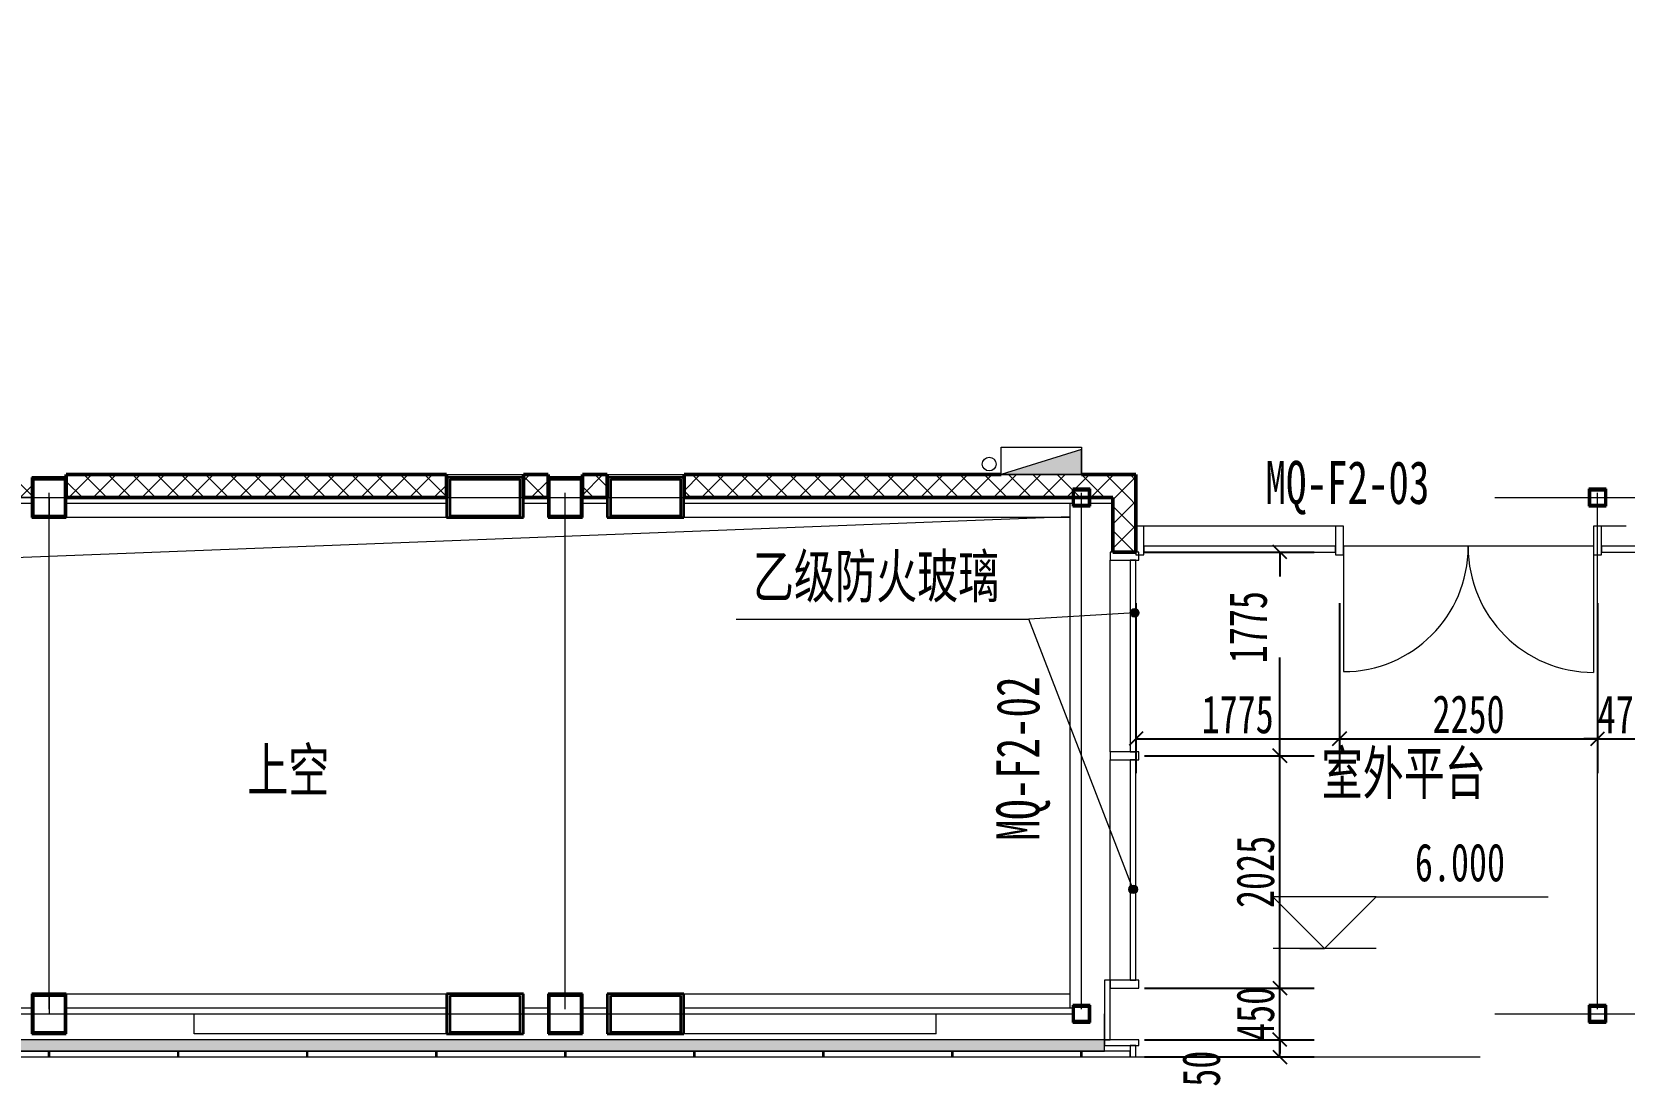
# Model space of a CAD drawing. Header units: millimetres. Extents: x 124696 to 347024, y 412631 to 564609.
# Drawn here: x 199022 to 212904, y 471559 to 480661 of the extents above; entities that cross this region are included whole.
import ezdxf

# ---------------------------------------------------------------- set-up
doc = ezdxf.new("R2010")
doc.units = ezdxf.units.MM
doc.header["$LTSCALE"] = 1500
doc.header["$MEASUREMENT"] = 0
doc.linetypes.add('二层平面图$0$IMPORT-216002', pattern=[3, 2, -1])
doc.linetypes.add('二层平面图$0$轴网线_12_3_3_3 mm', pattern=[21, 12, -3, 3, -3])
doc.layers.add('0-建筑底图', color=7, linetype='Continuous')
for name, color, linetype, lineweight in [('二层平面图$0$0-1', 7, 'Continuous', 5), ('二层平面图$0$A-ANNO-IDEN-LEVL', 3, 'Continuous', 15), ('二层平面图$0$A-DOOR', 51, 'Continuous', 9), ('二层平面图$0$A-DOOR-SYM', 51, 'Continuous', 20), ('二层平面图$0$A-LINE', 7, 'Continuous', 9), ('二层平面图$0$A-LINE-1', 7, '二层平面图$0$IMPORT-216002', 9), ('二层平面图$0$A-WALL-1', 10, 'Continuous', 50), ('二层平面图$0$A-WALL-2', 170, 'Continuous', 20), ('二层平面图$0$A-WALL-CURT-PANEL-2', 7, 'Continuous', 9), ('二层平面图$0$A-WALL-CURT-PANEL-3', 140, 'Continuous', 9), ('二层平面图$0$A-WALL-CURT-STILE-2', 7, 'Continuous', 9), ('二层平面图$0$A-WALL-CURT-STILE-3', 7, 'Continuous', 9), ('二层平面图$0$ANNO-DIMS', 3, 'Continuous', 15), ('二层平面图$0$ANNO-DOTE-1', 10, '二层平面图$0$轴网线_12_3_3_3 mm', 15), ('二层平面图$0$ANNO-TEXT', 7, 'Continuous', 15), ('二层平面图$0$E-FIRE-EQPM', 3, 'Continuous', 9), ('二层平面图$0$S-BEAM', 4, 'Continuous', 9), ('二层平面图$0$S-BEAM-1', 7, 'Continuous', 9), ('二层平面图$0$S-BEAM-2', 130, 'Continuous', 35), ('二层平面图$0$S-COLU-1', 250, 'Continuous', 5), ('二层平面图$0$S-COLU-2', 130, 'Continuous', 35), ('二层平面图$0$WALL-1', 40, 'Continuous', 9), ('二层平面图$0$WALL-HATCH', 252, 'Continuous', 9), ('二层平面图$0$WALL-IDEN', 233, 'Continuous', 15)]:
    doc.layers.add(name, color=color, linetype=linetype, lineweight=lineweight)
doc.styles.add('二层平面图$0$黑体', font='simhei.ttf', dxfattribs={"width": 0.7, "height": 375})
doc.styles.add('二层平面图$0$黑体_5', font='simhei.ttf', dxfattribs={"width": 0.7, "height": 330})
doc.styles.add('二层平面图$0$黑体_B', font='', dxfattribs={"width": 0.7, "height": 375})
doc.styles.get('二层平面图$0$黑体_B').set_extended_font_data('SimHei', bold=True)
doc.dimstyles.new('二层平面图$0$直线_2_2mm_黑体_引线_文字在上', dxfattribs={"dimscale": 304.8, "dimtxt": 412.811453, "dimasz": 0.393701, "dimexe": 0.984252, "dimexo": 0.0625, "dimgap": 0.147638, "dimtad": 1, "dimdec": 0, "dimzin": 0, "dimdsep": 46, "dimtxsty": '二层平面图$0$黑体_5', "dimblk1": '二层平面图$0$_Oblique', "dimblk2": '二层平面图$0$_Oblique', "dimsah": 1, "dimcen": 0.09, "dimazin": 0, "dimtfac": 1, "dimtdec": 4, "dimtix": 1, "dimtmove": 0, "dimatfit": 3, "dimfxl": 3.937008, "dimfxlon": 1, "dimtvp": 1, "dimtolj": 1, "dimtzin": 0, "dimarcsym": 2})
doc.dimstyles.new('二层平面图$0$直线_2_2mm_黑体_引线_文字在上_2', dxfattribs={"dimscale": 304.8, "dimtxt": 412.811453, "dimasz": 0.393701, "dimexe": 0.984252, "dimexo": 0.0625, "dimgap": 0.147638, "dimtad": 1, "dimdec": 0, "dimzin": 0, "dimdsep": 46, "dimtxsty": '二层平面图$0$黑体_5', "dimblk1": '二层平面图$0$_Oblique', "dimblk2": '二层平面图$0$_Oblique', "dimsah": 1, "dimcen": 0.09, "dimazin": 0, "dimtfac": 1, "dimtdec": 4, "dimtix": 1, "dimtmove": 2, "dimatfit": 3, "dimfxl": 3.937008, "dimfxlon": 1, "dimtvp": 1, "dimtolj": 1, "dimtzin": 0, "dimarcsym": 2})
pattern_1 = [(45, (0, 0), (-106.06602, 106.06602), []), (135, (0, 0), (-106.06602, -106.06602), [])]

# ---------------------------------------------------------------- blocks, each defined once
blk = doc.blocks.new('二层平面图$0$S-梁-钢-箱形1 - _-300x350x14x14-2248702-104-2F')
at = {"layer": '二层平面图$0$S-BEAM-1'}
h = blk.add_hatch(color=256, dxfattribs=at)
h.paths.add_polyline_path([(58135, 15575), (58135, 15925), (57465, 15925), (57465, 15575)])
h.paths.add_polyline_path([(58104, 15589), (57496, 15589), (57496, 15911), (58104, 15911), (58104, 15614)])
for p, q in [((54150, 15925), (57465, 15925)), ((57465, 15575), (55265, 15575))]:
    blk.add_line(p, q, dxfattribs=at)
at = {"layer": '二层平面图$0$S-BEAM-2'}
for p, q in [((58135, 15925), (57465, 15925)), ((57465, 15925), (57465, 15575)), ((57496, 15589), (57496, 15911)), ((57496, 15911), (58104, 15911)), ((58104, 15911), (58104, 15589)), ((58135, 15575), (58135, 15925)), ((57465, 15575), (58135, 15575)), ((58104, 15589), (57496, 15589))]:
    blk.add_line(p, q, dxfattribs=at)
blk = doc.blocks.new('二层平面图$0$S-梁-钢-箱形1 - _-300x350x14x14-V37-104-2F')
at = {"layer": '二层平面图$0$S-BEAM-1'}
h = blk.add_hatch(color=256, dxfattribs=at)
h.paths.add_polyline_path([(59535, 15575), (59535, 15925), (58865, 15925), (58865, 15575)])
h.paths.add_polyline_path([(59504, 15589), (58896, 15589), (58896, 15911), (59504, 15911), (59504, 15614)])
for p, q in [((59535, 15925), (62900, 15925)), ((61735, 15575), (59535, 15575))]:
    blk.add_line(p, q, dxfattribs=at)
at = {"layer": '二层平面图$0$S-BEAM-2'}
for p, q in [((59535, 15925), (58865, 15925)), ((58865, 15925), (58865, 15575)), ((58896, 15589), (58896, 15911)), ((58896, 15911), (59504, 15911)), ((59504, 15911), (59504, 15589)), ((59535, 15575), (59535, 15925)), ((58865, 15575), (59535, 15575)), ((59504, 15589), (58896, 15589))]:
    blk.add_line(p, q, dxfattribs=at)
blk = doc.blocks.new('二层平面图$0$S-梁-钢-箱形1 - _-300x350x14x14-V41-104-2F')
at = {"layer": '二层平面图$0$S-BEAM-1'}
h = blk.add_hatch(color=256, dxfattribs=at)
h.paths.add_polyline_path([(58135, 20075), (58135, 20425), (57465, 20425), (57465, 20075)])
h.paths.add_polyline_path([(58104, 20089), (57496, 20089), (57496, 20411), (58104, 20411)])
blk.add_line((57465, 20075), (54150, 20075), dxfattribs=at)
at = {"layer": '二层平面图$0$S-BEAM-2'}
for p, q in [((58135, 20425), (57465, 20425)), ((57465, 20425), (57465, 20075)), ((57496, 20089), (57496, 20411)), ((57496, 20411), (58104, 20411)), ((58104, 20411), (58104, 20089)), ((58135, 20075), (58135, 20425)), ((57465, 20075), (58135, 20075)), ((58104, 20089), (57496, 20089))]:
    blk.add_line(p, q, dxfattribs=at)
blk = doc.blocks.new('二层平面图$0$S-梁-钢-箱形1 - _-300x350x14x14-V42-104-2F')
at = {"layer": '二层平面图$0$S-BEAM-1'}
h = blk.add_hatch(color=256, dxfattribs=at)
h.paths.add_polyline_path([(59535, 20075), (59535, 20425), (58865, 20425), (58865, 20075), (58974, 20075)])
h.paths.add_polyline_path([(58896, 20089), (58896, 20411), (59504, 20411), (59504, 20089), (58974, 20089)])
blk.add_line((62900, 20075), (59535, 20075), dxfattribs=at)
at = {"layer": '二层平面图$0$S-BEAM-2'}
for p, q in [((59535, 20425), (58865, 20425)), ((58865, 20425), (58865, 20075)), ((58896, 20089), (58896, 20411)), ((58896, 20411), (59504, 20411)), ((59504, 20411), (59504, 20089)), ((59535, 20075), (59535, 20425)), ((58865, 20075), (59535, 20075)), ((59504, 20089), (58896, 20089))]:
    blk.add_line(p, q, dxfattribs=at)
blk = doc.blocks.new('二层平面图$0$S-梁-钢-箱形1 - _-600x350x20x20-2248746-104-2F')
at = {"layer": '二层平面图$0$S-BEAM-1'}
blk.add_line((2250, 0), (2250, -161), dxfattribs=at)
blk = doc.blocks.new('二层平面图$0$S-梁-钢-箱形1 - _-600x350x20x20-V70-104-2F')
at = {"layer": '二层平面图$0$S-BEAM-1'}
blk.add_line((2250, 161), (2250, 0), dxfattribs=at)
blk = doc.blocks.new('二层平面图$0$SHS-Structure-Center_rvt-1-104-2F')
at = {"layer": '二层平面图$0$S-COLU-1'}
h = blk.add_hatch(color=256, dxfattribs=at)
h.paths.add_polyline_path([(54150, 20075), (54150, 20425), (53850, 20425), (53850, 20075)])
h.paths.add_polyline_path([(54136, 20089), (53864, 20089), (53864, 20411), (54136, 20411)])
h = blk.add_hatch(color=256, dxfattribs=at)
h.paths.add_polyline_path([(58650, 20075), (58650, 20425), (58350, 20425), (58350, 20075)])
h.paths.add_polyline_path([(58636, 20089), (58364, 20089), (58364, 20411), (58636, 20411), (58636, 20330)])
h = blk.add_hatch(color=256, dxfattribs=at)
h.paths.add_polyline_path([(63075, 20175), (63075, 20325), (62925, 20325), (62925, 20175)])
h.paths.add_polyline_path([(62935, 20185), (62935, 20315), (63065, 20315), (63065, 20185)])
h = blk.add_hatch(color=256, dxfattribs=at)
h.paths.add_polyline_path([(67575, 20175), (67575, 20325), (67425, 20325), (67425, 20175)])
h.paths.add_polyline_path([(67435, 20185), (67435, 20315), (67565, 20315), (67565, 20185)])
h = blk.add_hatch(color=256, dxfattribs=at)
h.paths.add_polyline_path([(54150, 15575), (54150, 15925), (53850, 15925), (53850, 15575)])
h.paths.add_polyline_path([(54136, 15589), (53864, 15589), (53864, 15911), (54136, 15911), (54136, 15614)])
h = blk.add_hatch(color=256, dxfattribs=at)
h.paths.add_polyline_path([(58650, 15575), (58650, 15925), (58350, 15925), (58350, 15575)])
h.paths.add_polyline_path([(58636, 15589), (58364, 15589), (58364, 15911), (58636, 15911), (58636, 15614)])
h = blk.add_hatch(color=256, dxfattribs=at)
h.paths.add_polyline_path([(63075, 15675), (63075, 15825), (62925, 15825), (62925, 15675)])
h.paths.add_polyline_path([(62935, 15685), (62935, 15815), (63065, 15815), (63065, 15685)])
h = blk.add_hatch(color=256, dxfattribs=at)
h.paths.add_polyline_path([(67575, 15675), (67575, 15825), (67425, 15825), (67425, 15675)])
h.paths.add_polyline_path([(67435, 15685), (67435, 15815), (67565, 15815), (67565, 15685)])
at = {"layer": '二层平面图$0$S-COLU-2'}
for p, q in [((54150, 20425), (53850, 20425)), ((53850, 20425), (53850, 20075)), ((53864, 20411), (54136, 20411)), ((53864, 20089), (53864, 20411)), ((54136, 20411), (54136, 20089)), ((54150, 20075), (54150, 20425)), ((58650, 20425), (58350, 20425)), ((58350, 20425), (58350, 20075)), ((58364, 20411), (58636, 20411)), ((58364, 20089), (58364, 20411)), ((58636, 20411), (58636, 20089)), ((58650, 20075), (58650, 20425)), ((63075, 20325), (62925, 20325)), ((62925, 20325), (62925, 20175)), ((62935, 20315), (63065, 20315)), ((62935, 20185), (62935, 20315)), ((63065, 20315), (63065, 20185)), ((63075, 20175), (63075, 20325)), ((67575, 20325), (67425, 20325)), ((67425, 20325), (67425, 20175)), ((67435, 20315), (67565, 20315)), ((67435, 20185), (67435, 20315)), ((67565, 20315), (67565, 20185)), ((67575, 20175), (67575, 20325)), ((62925, 20175), (63075, 20175)), ((63065, 20185), (62935, 20185)), ((67425, 20175), (67575, 20175)), ((67565, 20185), (67435, 20185)), ((53850, 20075), (54150, 20075)), ((54136, 20089), (53864, 20089)), ((58350, 20075), (58650, 20075)), ((58636, 20089), (58364, 20089)), ((54150, 15925), (53850, 15925)), ((53850, 15925), (53850, 15575)), ((53864, 15911), (54136, 15911)), ((53864, 15589), (53864, 15911)), ((54136, 15911), (54136, 15589)), ((54150, 15575), (54150, 15925)), ((58650, 15925), (58350, 15925)), ((58350, 15925), (58350, 15575)), ((58364, 15911), (58636, 15911)), ((58364, 15589), (58364, 15911)), ((58636, 15911), (58636, 15589)), ((58650, 15575), (58650, 15925)), ((63075, 15825), (62925, 15825)), ((62925, 15825), (62925, 15675)), ((62935, 15815), (63065, 15815)), ((62935, 15685), (62935, 15815)), ((63065, 15815), (63065, 15685)), ((63075, 15675), (63075, 15825)), ((67575, 15825), (67425, 15825)), ((67425, 15825), (67425, 15675)), ((67435, 15815), (67565, 15815)), ((67435, 15685), (67435, 15815)), ((67565, 15815), (67565, 15685)), ((67575, 15675), (67575, 15825)), ((53850, 15575), (54150, 15575)), ((54136, 15589), (53864, 15589)), ((58350, 15575), (58650, 15575)), ((58636, 15589), (58364, 15589)), ((62925, 15675), (63075, 15675)), ((63065, 15685), (62935, 15685)), ((67425, 15675), (67575, 15675)), ((67565, 15685), (67435, 15685))]:
    blk.add_line(p, q, dxfattribs=at)
at = {"layer": '二层平面图$0$S-BEAM'}
for name, p in [('二层平面图$0$S-梁-钢-箱形1 - _-300x350x14x14-V41-104-2F', (0, 0)), ('二层平面图$0$S-梁-钢-箱形1 - _-300x350x14x14-V42-104-2F', (0, 0)), ('二层平面图$0$S-梁-钢-箱形1 - _-600x350x20x20-2248746-104-2F', (51750, 20250)), ('二层平面图$0$S-梁-钢-箱形1 - _-600x350x20x20-V70-104-2F', (51750, 15750)), ('二层平面图$0$S-梁-钢-箱形1 - _-300x350x14x14-2248702-104-2F', (0, 0)), ('二层平面图$0$S-梁-钢-箱形1 - _-300x350x14x14-V37-104-2F', (0, 0))]:
    blk.add_blockref(name, p, dxfattribs=at)
blk = doc.blocks.new('二层平面图$0$矩形竖梃 - 幕墙龙骨_70_250-12648441-104-2F')
at = {"layer": '二层平面图$0$A-WALL-CURT-STILE-3'}
for p, q in [((-70, 225), (0, 225)), ((-70, -25), (-70, 225)), ((0, 225), (0, -25)), ((0, -25), (-70, -25))]:
    blk.add_line(p, q, dxfattribs=at)
blk = doc.blocks.new('二层平面图$0$系统嵌板 - 白色艾特板-12479709-104-2F')
at = {"layer": '二层平面图$0$A-WALL-CURT-PANEL-3'}
for p, q in [((558.5, 50), (-558.5, 50)), ((-558.5, 50), (-558.5, 0)), ((-558.5, 0), (558.5, 0)), ((558.5, 0), (558.5, 50))]:
    blk.add_line(p, q, dxfattribs=at)
blk = doc.blocks.new('二层平面图$0$系统嵌板 - 白色艾特板-13018945-104-2F')
at = {"layer": '二层平面图$0$A-WALL-CURT-PANEL-3'}
for p, q in [((558.5, 50), (-558.5, 50)), ((-558.5, 50), (-558.5, 0)), ((-558.5, 0), (558.5, 0)), ((558.5, 0), (558.5, 50))]:
    blk.add_line(p, q, dxfattribs=at)
blk = doc.blocks.new('二层平面图$0$系统嵌板 - 白色艾特板-12479710-104-2F')
at = {"layer": '二层平面图$0$A-WALL-CURT-PANEL-3'}
for p, q in [((210, 50), (-210, 50)), ((-210, 50), (-210, 0)), ((-210, 0), (210, 0)), ((210, 0), (210, 50))]:
    blk.add_line(p, q, dxfattribs=at)
blk = doc.blocks.new('二层平面图$0$系统嵌板 - 深灰色蜂窝铝板-12527740-104-2F')
at = {"layer": '二层平面图$0$A-WALL-CURT-PANEL-3'}
for p, q in [((260, 0), (-260, 0)), ((-260, 0), (-260, -50)), ((260, -50), (260, 0)), ((-260, -50), (260, -50))]:
    blk.add_line(p, q, dxfattribs=at)
blk = doc.blocks.new('二层平面图$0$矩形竖梃 - 8 x 50 mm 蜂窝铝板幕墙开缝-12479705-104-2F')
at = {"layer": '二层平面图$0$A-WALL-CURT-STILE-3'}
for p, q in [((-4, 0), (4, 0)), ((-4, -50), (-4, 0)), ((4, 0), (4, -50)), ((4, -50), (-4, -50))]:
    blk.add_line(p, q, dxfattribs=at)
blk = doc.blocks.new('二层平面图$0$系统嵌板 - 00S-玻璃-V31-104-2F')
at = {"layer": '二层平面图$0$A-WALL-CURT-PANEL-3'}
for p, q in [((960, 0), (-960, 0)), ((-960, 0), (-960, -50)), ((960, -50), (960, 0)), ((-960, -50), (960, -50))]:
    blk.add_line(p, q, dxfattribs=at)
blk = doc.blocks.new('二层平面图$0$矩形竖梃 - 幕墙龙骨_70_250-12648378-104-2F')
at = {"layer": '二层平面图$0$A-WALL-CURT-STILE-3'}
for p, q in [((-35, 225), (35, 225)), ((-35, -25), (-35, 225)), ((35, 225), (35, -25)), ((35, -25), (-35, -25))]:
    blk.add_line(p, q, dxfattribs=at)
blk = doc.blocks.new('二层平面图$0$矩形竖梃 - 幕墙龙骨_50_225_隐框-11906409-104-2F')
at = {"layer": '二层平面图$0$A-WALL-CURT-STILE-2'}
blk.add_line((63250, 16045), (63250, 17965), dxfattribs=at)
blk = doc.blocks.new('二层平面图$0$系统嵌板 - 深灰色蜂窝铝板-12189516-104-2F')
at = {"layer": '二层平面图$0$A-WALL-CURT-PANEL-3'}
for p, q in [((150, 0), (-150, 0)), ((-150, 0), (-150, -50)), ((150, -50), (150, 0)), ((-150, -50), (150, -50))]:
    blk.add_line(p, q, dxfattribs=at)
blk = doc.blocks.new('二层平面图$0$系统嵌板 - 深灰色蜂窝铝板-12254118-104-2F')
at = {"layer": '二层平面图$0$A-WALL-CURT-PANEL-3'}
for p, q in [((50, 0), (-50, 0)), ((-50, 0), (-50, -50)), ((50, -50), (50, 0)), ((-50, -50), (50, -50))]:
    blk.add_line(p, q, dxfattribs=at)
blk = doc.blocks.new('二层平面图$0$系统嵌板 - 00S-玻璃-12648667-104-2F')
at = {"layer": '二层平面图$0$A-WALL-CURT-PANEL-3'}
for p, q in [((835, 0), (-835, 0)), ((-835, 0), (-835, -50)), ((835, -50), (835, 0)), ((-835, -50), (835, -50))]:
    blk.add_line(p, q, dxfattribs=at)
blk = doc.blocks.new('二层平面图$0$矩形竖梃 - 幕墙龙骨_50_225_隐框-12242858-104-2F')
at = {"layer": '二层平面图$0$A-WALL-CURT-STILE-2'}
blk.add_line((63250, 18035), (63250, 19705), dxfattribs=at)
blk = doc.blocks.new('二层平面图$0$矩形竖梃 - 幕墙龙骨_70_250-12242860-104-2F')
at = {"layer": '二层平面图$0$A-WALL-CURT-STILE-3'}
for p, q in [((0, 225), (-70, 225)), ((-70, 225), (-70, -25)), ((0, -25), (0, 225)), ((-70, -25), (0, -25))]:
    blk.add_line(p, q, dxfattribs=at)
blk = doc.blocks.new('二层平面图$0$系统嵌板 - 00S-玻璃-12648669-104-2F')
at = {"layer": '二层平面图$0$A-WALL-CURT-PANEL-3'}
for p, q in [((835, 50), (-835, 50)), ((-835, 50), (-835, 0)), ((-835, 0), (835, 0)), ((835, 0), (835, 50))]:
    blk.add_line(p, q, dxfattribs=at)
blk = doc.blocks.new('二层平面图$0$A-幕墙_双开门 - 玻璃双扇门-12648444-104-2F')
at = {"layer": '二层平面图$0$A-DOOR'}
for centre, radius, start, end in [((-1090, 44.45), 1086.825, 270, 0), ((1090, 44.45), 1093.175, 180, 270)]:
    blk.add_arc(centre, radius, start, end, dxfattribs=at)
at = {"layer": '二层平面图$0$A-DOOR-SYM'}
for p, q in [((-1090, 44.45), (-1090, -1042.375)), ((1090, 44.45), (1090, -1048.725))]:
    blk.add_line(p, q, dxfattribs=at)
blk = doc.blocks.new('二层平面图$0$矩形竖梃 - 幕墙龙骨_70_250-12648379-104-2F')
at = {"layer": '二层平面图$0$A-WALL-CURT-STILE-3'}
for p, q in [((-35, 25), (35, 25)), ((-35, -225), (-35, 25)), ((35, 25), (35, -225)), ((35, -225), (-35, -225))]:
    blk.add_line(p, q, dxfattribs=at)
blk = doc.blocks.new('二层平面图$0$矩形竖梃 - 幕墙龙骨_50_225_隐框-12494459-104-2F')
at = {"layer": '二层平面图$0$A-WALL-CURT-STILE-2'}
blk.add_line((65215, 20000), (63545, 20000), dxfattribs=at)
blk = doc.blocks.new('二层平面图$0$系统嵌板 - 00S-玻璃-12648670-104-2F')
at = {"layer": '二层平面图$0$A-WALL-CURT-PANEL-3'}
for p, q in [((220, 50), (-220, 50)), ((-220, 50), (-220, 0)), ((-220, 0), (220, 0)), ((220, 0), (220, 50))]:
    blk.add_line(p, q, dxfattribs=at)
blk = doc.blocks.new('二层平面图$0$矩形竖梃 - 幕墙龙骨_50_225_隐框-12494332-104-2F')
at = {"layer": '二层平面图$0$A-WALL-CURT-STILE-2'}
blk.add_line((67750, 20000), (67535, 20000), dxfattribs=at)
blk = doc.blocks.new('二层平面图$0$矩形竖梃 - 幕墙龙骨_70_250-12648672-104-2F')
at = {"layer": '二层平面图$0$A-WALL-CURT-STILE-3'}
for p, q in [((0, 25), (-70, 25)), ((-70, 25), (-70, -225)), ((0, -225), (0, 25)), ((-70, -225), (0, -225))]:
    blk.add_line(p, q, dxfattribs=at)
blk = doc.blocks.new('二层平面图$0$国标_带灭火器箱组合式消防柜-乙型-左 - 1800x700x180 2-4750706-104-2F')
at = {"layer": '二层平面图$0$E-FIRE-EQPM'}
blk.add_hatch(color=256, dxfattribs=at).paths.add_polyline_path([(-350, -120), (350, 100), (-350, 100)])
for p, q in [((-350, -120), (350, 100)), ((350, 100), (-350, 100)), ((-350, 100), (-350, -120)), ((-350, -140), (-350, 100)), ((-350, 100), (350, 100)), ((350, 100), (350, -140)), ((350, -140), (-350, -140))]:
    blk.add_line(p, q, dxfattribs=at)
blk = doc.blocks.new('二层平面图$0$内嵌石膏板幕墙 - D-12263673-104-2F')
at = {"layer": '二层平面图$0$WALL-1'}
for p, q in [((53850, 20250), (50535, 20250)), ((50535, 20200), (53850, 20200)), ((53850, 20200), (53850, 20250)), ((57465, 20250), (54150, 20250)), ((54150, 20250), (54150, 20200)), ((54150, 20200), (57465, 20200)), ((57465, 20200), (57465, 20250)), ((58350, 20250), (58135, 20250)), ((58135, 20250), (58135, 20200)), ((58135, 20200), (58350, 20200)), ((58350, 20200), (58350, 20250)), ((58865, 20250), (58650, 20250)), ((58650, 20250), (58650, 20200)), ((58650, 20200), (58865, 20200)), ((58865, 20200), (58865, 20250)), ((62925, 20250), (59535, 20250)), ((59535, 20250), (59535, 20200)), ((59535, 20200), (62925, 20200)), ((62925, 20200), (62925, 20250)), ((63275, 20250), (63075, 20250)), ((63075, 20250), (63075, 20200)), ((63075, 20200), (63275, 20200)), ((63275, 20200), (63275, 20250)), ((53850, 15800), (50535, 15800)), ((50535, 15750), (53850, 15750)), ((53850, 15750), (53850, 15800)), ((57465, 15800), (54150, 15800)), ((54150, 15800), (54150, 15750)), ((54150, 15750), (57465, 15750)), ((57465, 15750), (57465, 15800)), ((58350, 15800), (58135, 15800)), ((58135, 15800), (58135, 15750)), ((58135, 15750), (58350, 15750)), ((58350, 15750), (58350, 15800)), ((58865, 15800), (58650, 15800)), ((58650, 15800), (58650, 15750)), ((58650, 15750), (58865, 15750)), ((58865, 15750), (58865, 15800)), ((62925, 15800), (59535, 15800)), ((59535, 15800), (59535, 15750)), ((59535, 15750), (62925, 15750)), ((62925, 15750), (62925, 15800))]:
    blk.add_line(p, q, dxfattribs=at)
blk = doc.blocks.new('二层平面图$0$_Oblique')
at = {"color": 0, "linetype": 'ByBlock', "lineweight": -2}
blk.add_line((-0.5, -0.5), (0.5, 0.5), dxfattribs=at)
blk = doc.blocks.new('*D2552')
at = {"layer": '二层平面图$0$ANNO-DIMS', "color": 0, "lineweight": -2, "transparency": 16777216}
for p, q in [((63549, 15525), (65030, 15525)), ((64730, 15375), (64730, 15525)), ((63549, 15375), (65030, 15375))]:
    blk.add_line(p, q, dxfattribs=at)
at = {"layer": '二层平面图$0$ANNO-DIMS', "color": 0, "lineweight": -2, "transparency": 16777216, "xscale": 120, "yscale": 120, "zscale": 120}
for p, rotation in [((64730, 15525), 90), ((64730, 15375), 270)]:
    blk.add_blockref('二层平面图$0$_Oblique', p, dxfattribs=dict(at, rotation=rotation))
at = {"layer": '二层平面图$0$ANNO-DIMS', "color": 0, "transparency": 16777216, "insert": (63878, 14958), "char_height": 330, "width": 604.82, "attachment_point": 1, "rotation": 90, "line_spacing_factor": 0.872751, "style": '二层平面图$0$黑体_5'}
blk.add_mtext('\\A1;150', dxfattribs=at)
blk = doc.blocks.new('*D2553')
at = {"layer": '二层平面图$0$ANNO-DIMS', "color": 0, "lineweight": -2, "transparency": 16777216}
for p, q in [((63549, 15975), (65030, 15975)), ((64730, 15975), (64730, 16095)), ((64730, 15525), (64730, 15975)), ((63549, 15525), (65030, 15525)), ((64730, 15525), (64730, 15405))]:
    blk.add_line(p, q, dxfattribs=at)
at = {"layer": '二层平面图$0$ANNO-DIMS', "color": 0, "lineweight": -2, "transparency": 16777216, "xscale": 120, "yscale": 120, "zscale": 120}
for p, rotation in [((64730, 15975), 270), ((64730, 15525), 90)]:
    blk.add_blockref('二层平面图$0$_Oblique', p, dxfattribs=dict(at, rotation=rotation))
at = {"layer": '二层平面图$0$ANNO-DIMS', "color": 0, "transparency": 16777216, "insert": (64518, 15750), "char_height": 330, "width": 604.82, "attachment_point": 5, "rotation": 90, "style": '二层平面图$0$黑体_5'}
blk.add_mtext('\\A1;450', dxfattribs=at)
blk = doc.blocks.new('*D2554')
at = {"layer": '二层平面图$0$ANNO-DIMS', "color": 0, "lineweight": -2, "transparency": 16777216}
for p, q in [((63549, 18000), (65030, 18000)), ((64730, 15975), (64730, 18000)), ((63549, 15975), (65030, 15975))]:
    blk.add_line(p, q, dxfattribs=at)
at = {"layer": '二层平面图$0$ANNO-DIMS', "color": 0, "lineweight": -2, "transparency": 16777216, "xscale": 120, "yscale": 120, "zscale": 120}
for p, rotation in [((64730, 18000), 90), ((64730, 15975), 270)]:
    blk.add_blockref('二层平面图$0$_Oblique', p, dxfattribs=dict(at, rotation=rotation))
at = {"layer": '二层平面图$0$ANNO-DIMS', "color": 0, "transparency": 16777216, "insert": (64518, 16987), "char_height": 330, "width": 806.42, "attachment_point": 5, "rotation": 90, "style": '二层平面图$0$黑体_5'}
blk.add_mtext('\\A1;2025', dxfattribs=at)
blk = doc.blocks.new('*D2555')
at = {"layer": '二层平面图$0$ANNO-DIMS', "color": 0, "lineweight": -2, "transparency": 16777216}
for p, q in [((63549, 19775), (65030, 19775)), ((64730, 19775), (64730, 19562)), ((64730, 18000), (64730, 18856)), ((63549, 18000), (65030, 18000))]:
    blk.add_line(p, q, dxfattribs=at)
at = {"layer": '二层平面图$0$ANNO-DIMS', "color": 0, "lineweight": -2, "transparency": 16777216, "xscale": 120, "yscale": 120, "zscale": 120}
for p, rotation in [((64730, 19775), 90), ((64730, 18000), 270)]:
    blk.add_blockref('二层平面图$0$_Oblique', p, dxfattribs=dict(at, rotation=rotation))
at = {"layer": '二层平面图$0$ANNO-DIMS', "color": 0, "transparency": 16777216, "insert": (64287, 18806), "char_height": 330, "width": 806.42, "attachment_point": 1, "rotation": 90, "line_spacing_factor": 0.872751, "style": '二层平面图$0$黑体_5'}
blk.add_mtext('\\A1;1775', dxfattribs=at)
blk = doc.blocks.new('*D2556')
at = {"layer": '二层平面图$0$ANNO-DIMS', "color": 0, "lineweight": -2, "transparency": 16777216}
for p, q in [((63475, 19329), (63475, 17848)), ((65250, 19329), (65250, 17848)), ((63475, 18148), (65250, 18148))]:
    blk.add_line(p, q, dxfattribs=at)
at = {"layer": '二层平面图$0$ANNO-DIMS', "color": 0, "lineweight": -2, "transparency": 16777216, "xscale": 120, "yscale": 120, "zscale": 120, "rotation": 180}
blk.add_blockref('二层平面图$0$_Oblique', (63475, 18148), dxfattribs=at)
at = {"layer": '二层平面图$0$ANNO-DIMS', "color": 0, "lineweight": -2, "transparency": 16777216, "xscale": 120, "yscale": 120, "zscale": 120}
blk.add_blockref('二层平面图$0$_Oblique', (65250, 18148), dxfattribs=at)
at = {"layer": '二层平面图$0$ANNO-DIMS', "color": 0, "transparency": 16777216, "insert": (64362, 18358), "char_height": 330, "width": 806.42, "attachment_point": 5, "style": '二层平面图$0$黑体_5'}
blk.add_mtext('\\A1;1775', dxfattribs=at)
blk = doc.blocks.new('*D2557')
at = {"layer": '二层平面图$0$ANNO-DIMS', "color": 0, "lineweight": -2, "transparency": 16777216}
for p, q in [((65250, 19329), (65250, 17848)), ((67500, 19329), (67500, 17848)), ((65250, 18148), (67500, 18148))]:
    blk.add_line(p, q, dxfattribs=at)
at = {"layer": '二层平面图$0$ANNO-DIMS', "color": 0, "lineweight": -2, "transparency": 16777216, "xscale": 120, "yscale": 120, "zscale": 120, "rotation": 180}
blk.add_blockref('二层平面图$0$_Oblique', (65250, 18148), dxfattribs=at)
at = {"layer": '二层平面图$0$ANNO-DIMS', "color": 0, "lineweight": -2, "transparency": 16777216, "xscale": 120, "yscale": 120, "zscale": 120}
blk.add_blockref('二层平面图$0$_Oblique', (67500, 18148), dxfattribs=at)
at = {"layer": '二层平面图$0$ANNO-DIMS', "color": 0, "transparency": 16777216, "insert": (66375, 18360), "char_height": 330, "width": 806.42, "attachment_point": 5, "style": '二层平面图$0$黑体_5'}
blk.add_mtext('\\A1;2250', dxfattribs=at)
blk = doc.blocks.new('*D2558')
at = {"layer": '二层平面图$0$ANNO-DIMS', "color": 0, "lineweight": -2, "transparency": 16777216}
for p, q in [((67500, 19329), (67500, 17848)), ((67975, 19329), (67975, 17848)), ((67500, 18148), (67380, 18148)), ((67500, 18148), (67975, 18148)), ((67975, 18148), (68095, 18148))]:
    blk.add_line(p, q, dxfattribs=at)
at = {"layer": '二层平面图$0$ANNO-DIMS', "color": 0, "lineweight": -2, "transparency": 16777216, "xscale": 120, "yscale": 120, "zscale": 120}
blk.add_blockref('二层平面图$0$_Oblique', (67500, 18148), dxfattribs=at)
at = {"layer": '二层平面图$0$ANNO-DIMS', "color": 0, "lineweight": -2, "transparency": 16777216, "xscale": 120, "yscale": 120, "zscale": 120, "rotation": 180}
blk.add_blockref('二层平面图$0$_Oblique', (67975, 18148), dxfattribs=at)
at = {"layer": '二层平面图$0$ANNO-DIMS', "color": 0, "transparency": 16777216, "insert": (67737, 18358), "char_height": 330, "width": 604.82, "attachment_point": 5, "style": '二层平面图$0$黑体_5'}
blk.add_mtext('\\A1;475', dxfattribs=at)
blk = doc.blocks.new('二层平面图$0$高程点 - 高程点符号-322107-104-2F')
at = {"layer": '二层平面图$0$A-ANNO-IDEN-LEVL'}
for p, q in [((-3, 3), (-13, 3)), ((-3, 3), (3, 3)), ((0, 0), (-3, 3)), ((0, 0), (3, 3)), ((-2.999, 0), (2.991, 0))]:
    blk.add_line(p, q, dxfattribs=at)
blk = doc.blocks.new('二层平面图$0$00_引注_规范_ - 00_引注_规范_-5758180-104-2F')
at = {"layer": '二层平面图$0$ANNO-TEXT'}
for p, q in [((0, 0), (12, 0)), ((12, 0), (17, 0))]:
    blk.add_line(p, q, dxfattribs=at)
blk = doc.blocks.new('二层平面图')
at = {"layer": '二层平面图$0$ANNO-TEXT'}
h = blk.add_hatch(color=8, dxfattribs=at)
edge = h.paths.add_edge_path()
edge.add_arc((63464.3, 19245.9), 37.5, 0, 360)
h = blk.add_hatch(color=8, dxfattribs=at)
edge = h.paths.add_edge_path()
edge.add_arc((63450.3, 16835.3), 37.5, 0, 360)
at = {"layer": '二层平面图$0$WALL-HATCH'}
h = blk.add_hatch(dxfattribs=at)
h.set_pattern_fill('FP_1', color=8, style=0, pattern_type=2)
h.set_pattern_definition(pattern_1)
h.paths.add_polyline_path([(59535.4, 20250), (63475, 20250), (63475, 20450), (59535.4, 20450), (59535.4, 20329.8)])
h.paths.add_polyline_path([(58864.6, 20250), (58864.6, 20450), (58650, 20450), (58650, 20250)])
h.paths.add_polyline_path([(47239.2, 20250), (49864.6, 20250), (49864.6, 20450), (45475, 20450), (45475, 20250), (45858.6, 20250)])
h.paths.add_polyline_path([(54150, 20250), (57464.6, 20250), (57464.6, 20450), (54150, 20450)])
h.paths.add_polyline_path([(53850, 20250), (53850, 20450), (50535.4, 20450), (50535.4, 20250), (52761.7, 20250)])
h.paths.add_polyline_path([(58135.4, 20250), (58350, 20250), (58350, 20450), (58135.4, 20450)])
h = blk.add_hatch(dxfattribs=at)
h.set_pattern_fill('FP_1', color=8, style=0, pattern_type=2)
h.set_pattern_definition(pattern_1)
h.paths.add_polyline_path([(63275, 19775), (63475, 19775), (63475, 20250), (63275, 20250), (63275, 19858.3)])
h = blk.add_hatch(dxfattribs=at)
h.set_pattern_fill('FP_103', color=8, angle=-113.578, style=0, pattern_type=2)
h.set_pattern_definition([(66.422, (54387.944, 15432.62), (0.21196, 152.88676), [26.213, -13.882, 69.19, -13.882, -42.855]), (66.422, (54387.944, 15432.62), (0.21196, 152.88676), [-123.167, 26.213, -16.642]), (113.58, (54348.026, 15432.62), (-66.51436, 0.00144), [26.213, -13.882, 69.26, -13.882, -42.855]), (113.58, (54348.026, 15432.62), (-66.51436, 0.00144), [-123.237, 26.213, -16.642]), (2e-13, (54348.03, 15432.62), (-4e-13, 152.4), [39.907, -26.604]), (2e-13, (54381.28, 15569.78), (-4e-13, 152.4), [39.907, -26.604]), (90, (54337.5, 15456.74), (-66.513, -2e-13), [12.722, -139.678]), (90, (54370.756, 15532.94), (-66.513, -2e-13), [12.722, -139.678]), (90, (54398.46, 15456.74), (-66.513, -2e-13), [12.722, -139.678]), (90, (54431.717, 15532.94), (-66.513, -2e-13), [12.722, -139.678])])
h.paths.add_polyline_path([(63116.3, 15425), (63200, 15425), (63200, 15525), (45475, 15525), (45475, 15425), (62426, 15425)])
at = {"layer": '二层平面图$0$A-ANNO-IDEN-LEVL', "color": 8}
for p, q in [((64904.1, 16320.7), (65120, 16320.7)), ((65428, 16320.7), (64904.1, 16320.7))]:
    blk.add_line(p, q, dxfattribs=at)
at = {"layer": '二层平面图$0$A-LINE', "color": 8}
for p, q in [((57464.6, 20450), (58135.4, 20450)), ((58864.6, 20450), (59535.4, 20450)), ((53864, 20250), (54136, 20250)), ((58364, 20250), (58636, 20250)), ((62900, 20200), (62900, 15800)), ((62900, 20081.1), (47020.5, 19466)), ((67465, 19825), (65285, 19825)), ((55265, 15575), (55265, 15750)), ((61735, 15575), (61735, 15750)), ((63199.6, 15750), (63199.6, 15525))]:
    blk.add_line(p, q, dxfattribs=at)
blk.add_circle((62196.2, 20542.2), 60, dxfattribs=at)
at = {"layer": '二层平面图$0$A-LINE-1', "color": 8}
blk.add_line((45475, 15375), (67975, 15375), dxfattribs=at)
at = {"layer": '二层平面图$0$A-WALL-1', "color": 8}
for p, q in [((57464.6, 20450), (54150, 20450)), ((54150, 20450), (54150, 20250)), ((57464.6, 20250), (57464.6, 20450)), ((58350, 20450), (58135.4, 20450)), ((58135.4, 20450), (58135.4, 20250)), ((58350, 20250), (58350, 20450)), ((58864.6, 20450), (58650, 20450)), ((58650, 20450), (58650, 20250)), ((58864.6, 20250), (58864.6, 20450)), ((62300, 20450), (59535.4, 20450)), ((59535.4, 20450), (59535.4, 20250)), ((63475, 20450), (63000, 20450)), ((63475, 19775), (63475, 20450)), ((54150, 20250), (57464.6, 20250)), ((58135.4, 20250), (58350, 20250)), ((58650, 20250), (58864.6, 20250)), ((59535.4, 20250), (63275, 20250)), ((63275, 20250), (63275, 19775)), ((63275, 19775), (63475, 19775))]:
    blk.add_line(p, q, dxfattribs=at)
at = {"layer": '二层平面图$0$A-WALL-2', "color": 8}
for p, q in [((63200, 15525), (45475, 15525)), ((45475, 15425), (63200, 15425)), ((63200, 15425), (63200, 15525))]:
    blk.add_line(p, q, dxfattribs=at)
at = {"layer": '二层平面图$0$ANNO-DOTE-1', "color": 8}
for p, q in [((54000, -6710.3), (54000, 106757.2)), ((58500, -6710.3), (58500, 106757.2)), ((63000, -6710.3), (63000, 106757.2)), ((67500, -6710.3), (67500, 106757.2)), ((-18896.2, 20250), (161528.2, 20250)), ((-18896.2, 15750), (161528.2, 15750))]:
    blk.add_line(p, q, dxfattribs=at)
at = {"layer": '二层平面图$0$ANNO-TEXT', "color": 8}
for p in [(63464.3, 19245.9), (63450.3, 16835.3)]:
    blk.add_line(p, (62540.5, 19189.9), dxfattribs=at)
for centre in [(63464.3, 19245.9), (63450.3, 16835.3)]:
    blk.add_circle(centre, 37.5, dxfattribs=at)
at = {"layer": '二层平面图$0$0-1', "color": 8}
blk.add_blockref('二层平面图$0$SHS-Structure-Center_rvt-1-104-2F', (0, 0), dxfattribs=at)
at = {"layer": '二层平面图$0$A-ANNO-IDEN-LEVL', "color": 8, "extrusion": (0, 0, -1), "xscale": 149.9999999999999, "yscale": 149.9999999999999, "zscale": 149.9999999999999}
blk.add_blockref('二层平面图$0$高程点 - 高程点符号-322107-104-2F', (-65120, 16320.7), dxfattribs=at)
at = {"layer": '二层平面图$0$A-DOOR', "color": 8}
blk.add_blockref('二层平面图$0$A-幕墙_双开门 - 玻璃双扇门-12648444-104-2F', (66375, 19775), dxfattribs=at)
at = {"layer": '二层平面图$0$A-LINE', "color": 8}
blk.add_blockref('二层平面图$0$内嵌石膏板幕墙 - D-12263673-104-2F', (0, 0), dxfattribs=at)
at = {"layer": '二层平面图$0$A-WALL-CURT-PANEL-2', "color": 8}
for name, p in [('二层平面图$0$系统嵌板 - 00S-玻璃-12648669-104-2F', (64380, 19775)), ('二层平面图$0$系统嵌板 - 00S-玻璃-12648670-104-2F', (67755, 19775)), ('二层平面图$0$系统嵌板 - 白色艾特板-12479709-104-2F', (53437.5, 15375)), ('二层平面图$0$系统嵌板 - 白色艾特板-13018945-104-2F', (54562.5, 15375)), ('二层平面图$0$系统嵌板 - 白色艾特板-12479709-104-2F', (55687.5, 15375)), ('二层平面图$0$系统嵌板 - 白色艾特板-12479709-104-2F', (56812.5, 15375)), ('二层平面图$0$系统嵌板 - 白色艾特板-12479709-104-2F', (57937.5, 15375)), ('二层平面图$0$系统嵌板 - 白色艾特板-12479709-104-2F', (59062.5, 15375)), ('二层平面图$0$系统嵌板 - 白色艾特板-12479709-104-2F', (60187.5, 15375)), ('二层平面图$0$系统嵌板 - 白色艾特板-12479709-104-2F', (61312.5, 15375)), ('二层平面图$0$系统嵌板 - 白色艾特板-12479709-104-2F', (62437.5, 15375)), ('二层平面图$0$系统嵌板 - 白色艾特板-12479710-104-2F', (63214.5, 15375)), ('二层平面图$0$系统嵌板 - 深灰色蜂窝铝板-12189516-104-2F', (63350, 15525))]:
    blk.add_blockref(name, p, dxfattribs=at)
for name, p, rotation in [('二层平面图$0$系统嵌板 - 00S-玻璃-12648667-104-2F', (63475, 18870), 269.9999999999999), ('二层平面图$0$系统嵌板 - 00S-玻璃-V31-104-2F', (63475, 17005), 269.9999999999999), ('二层平面图$0$系统嵌板 - 深灰色蜂窝铝板-12527740-104-2F', (63250, 15785), 270), ('二层平面图$0$系统嵌板 - 深灰色蜂窝铝板-12254118-104-2F', (63475, 15425), 270)]:
    blk.add_blockref(name, p, dxfattribs=dict(at, rotation=rotation))
at = {"layer": '二层平面图$0$A-WALL-CURT-STILE-2', "color": 8}
for name, rotation in [('二层平面图$0$矩形竖梃 - 幕墙龙骨_70_250-12648672-104-2F', 180), ('二层平面图$0$矩形竖梃 - 幕墙龙骨_70_250-12242860-104-2F', 89.99999999999991)]:
    blk.add_blockref(name, (63475, 19775), dxfattribs=dict(at, rotation=rotation))
for name in ['二层平面图$0$矩形竖梃 - 幕墙龙骨_50_225_隐框-12494459-104-2F', '二层平面图$0$矩形竖梃 - 幕墙龙骨_50_225_隐框-12494332-104-2F', '二层平面图$0$矩形竖梃 - 幕墙龙骨_50_225_隐框-12242858-104-2F', '二层平面图$0$矩形竖梃 - 幕墙龙骨_50_225_隐框-11906409-104-2F']:
    blk.add_blockref(name, (0, 0), dxfattribs=at)
at = {"layer": '二层平面图$0$A-WALL-CURT-STILE-2', "color": 8, "extrusion": (0, 0, -1)}
for name, p, rotation in [('二层平面图$0$矩形竖梃 - 幕墙龙骨_70_250-12648379-104-2F', (-65250, 19775), 180), ('二层平面图$0$矩形竖梃 - 幕墙龙骨_70_250-12648379-104-2F', (-67500, 19775), 180), ('二层平面图$0$矩形竖梃 - 幕墙龙骨_70_250-12648378-104-2F', (-63475, 18000), 270.0000000000001), ('二层平面图$0$矩形竖梃 - 幕墙龙骨_70_250-12648441-104-2F', (-63475, 15975), 270.0000000000001), ('二层平面图$0$矩形竖梃 - 8 x 50 mm 蜂窝铝板幕墙开缝-12479705-104-2F', (-54000, 15375), 180), ('二层平面图$0$矩形竖梃 - 8 x 50 mm 蜂窝铝板幕墙开缝-12479705-104-2F', (-55125, 15375), 180), ('二层平面图$0$矩形竖梃 - 8 x 50 mm 蜂窝铝板幕墙开缝-12479705-104-2F', (-56250, 15375), 180), ('二层平面图$0$矩形竖梃 - 8 x 50 mm 蜂窝铝板幕墙开缝-12479705-104-2F', (-57375, 15375), 180), ('二层平面图$0$矩形竖梃 - 8 x 50 mm 蜂窝铝板幕墙开缝-12479705-104-2F', (-58500, 15375), 180), ('二层平面图$0$矩形竖梃 - 8 x 50 mm 蜂窝铝板幕墙开缝-12479705-104-2F', (-59625, 15375), 180), ('二层平面图$0$矩形竖梃 - 8 x 50 mm 蜂窝铝板幕墙开缝-12479705-104-2F', (-60750, 15375), 180), ('二层平面图$0$矩形竖梃 - 8 x 50 mm 蜂窝铝板幕墙开缝-12479705-104-2F', (-61875, 15375), 180), ('二层平面图$0$矩形竖梃 - 8 x 50 mm 蜂窝铝板幕墙开缝-12479705-104-2F', (-63000, 15375), 180)]:
    blk.add_blockref(name, p, dxfattribs=dict(at, rotation=rotation))
at = {"layer": '二层平面图$0$ANNO-TEXT', "color": 8, "xscale": 150, "yscale": 150, "zscale": 150}
blk.add_blockref('二层平面图$0$00_引注_规范_ - 00_引注_规范_-5758180-104-2F', (59990.5, 19189.9), dxfattribs=at)
at = {"layer": '二层平面图$0$E-FIRE-EQPM', "color": 8, "rotation": 180}
blk.add_blockref('二层平面图$0$国标_带灭火器箱组合式消防柜-乙型-左 - 1800x700x180 2-4750706-104-2F', (62650, 20549.8), dxfattribs=at)
at = {"layer": '二层平面图$0$A-ANNO-IDEN-LEVL', "color": 8, "insert": (65907.2, 17235.1), "char_height": 330, "width": 990.683, "attachment_point": 1, "line_spacing_factor": 0.872751, "style": '二层平面图$0$黑体_5'}
blk.add_mtext('6.000', dxfattribs=at)
at = {"layer": '二层平面图$0$ANNO-TEXT', "color": 8, "char_height": 375, "attachment_point": 1}
for s, insert, width, style in [('乙级防火玻璃', (60135.5, 19751.7), 2828.353, '二层平面图$0$黑体'), ('上空', (55727.6, 18062.7), 959.62, '二层平面图$0$黑体_B'), ('室外平台', (65094.1, 18036.9), 1919.24, '二层平面图$0$黑体_B')]:
    blk.add_mtext(s, dxfattribs=dict(at, insert=insert, width=width, style=style))
at = {"layer": '二层平面图$0$WALL-IDEN', "color": 8, "insert": (64605.1, 20569), "char_height": 375, "width": 1885.569, "attachment_point": 1, "style": '二层平面图$0$黑体'}
blk.add_mtext('MQ-F2-03', dxfattribs=at)
at = {"layer": '二层平面图$0$WALL-IDEN', "color": 8, "insert": (62258.9, 17261.9), "char_height": 375, "width": 1885.569, "attachment_point": 1, "rotation": 90, "style": '二层平面图$0$黑体'}
blk.add_mtext('MQ-F2-02', dxfattribs=at)
at = {"layer": '二层平面图$0$ANNO-DIMS', "color": 8}
for base, p1, p2, override, picture, middle in [((64729.6, 19775), (63529.6, 18000), (63529.6, 19775), {"dimpost": '<>', "dimfxl": 1775}, '*D2555', (64507.4, 19208.9)), ((64729.6, 15525), (63529.6, 15375), (63529.6, 15525), {"dimpost": '<>', "dimfxl": 150}, '*D2552', (64097.8, 15260.6))]:
    dim = blk.add_linear_dim(base=base, p1=p1, p2=p2, angle=90, dimstyle='二层平面图$0$直线_2_2mm_黑体_引线_文字在上_2', override=override, dxfattribs=at)
    dim.commit()
    dim.dimension.update_dxf_attribs({"geometry": picture, "text_midpoint": middle, "dimtype": 160, "text_rotation": 90})
for base, p1, p2, override, picture, middle in [((65250, 18147.9), (63475, 19347.9), (65250, 19347.9), {"dimpost": '<>', "dimfxl": 1775}, '*D2556', (64362.5, 18357.9)), ((67500, 18147.9), (65250, 19347.9), (67500, 19347.9), {"dimpost": '<>', "dimfxl": 2250}, '*D2557', (66375, 18359.7)), ((67975, 18147.9), (67500, 19347.9), (67975, 19347.9), {"dimpost": '<>', "dimfxl": 475}, '*D2558', (67737.5, 18357.9))]:
    dim = blk.add_linear_dim(base=base, p1=p1, p2=p2, dimstyle='二层平面图$0$直线_2_2mm_黑体_引线_文字在上', override=override, dxfattribs=at)
    dim.commit()
    dim.dimension.update_dxf_attribs({"geometry": picture, "text_midpoint": middle})
for base, p1, p2, override, picture, middle in [((64729.6, 18000), (63529.6, 15975), (63529.6, 18000), {"dimpost": '<>', "dimfxl": 2025}, '*D2554', (64517.7, 16987.5)), ((64729.6, 15975), (63529.6, 15525), (63529.6, 15975), {"dimpost": '<>', "dimfxl": 450}, '*D2553', (64517.7, 15750))]:
    dim = blk.add_linear_dim(base=base, p1=p1, p2=p2, angle=90, dimstyle='二层平面图$0$直线_2_2mm_黑体_引线_文字在上', override=override, dxfattribs=at)
    dim.commit()
    dim.dimension.update_dxf_attribs({"geometry": picture, "text_midpoint": middle})

msp = doc.modelspace()

# ---------------------------------------------------------------- block references
at = {"layer": '0-建筑底图'}
msp.add_blockref('二层平面图', (145172, 456352), dxfattribs=at)

doc.saveas('drawing.dxf')
